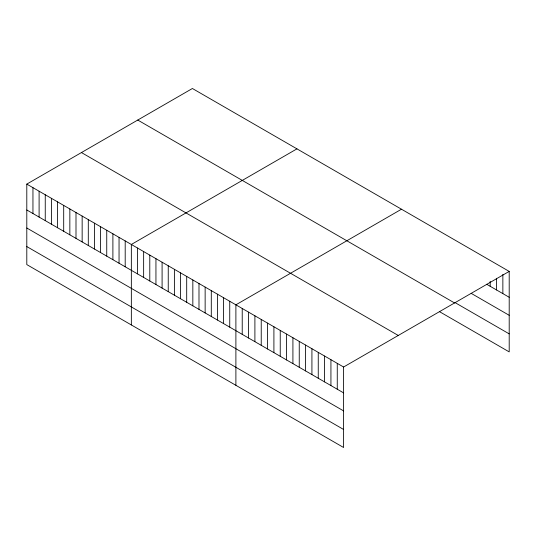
<?xml version="1.0" encoding="UTF-8"?>
<svg xmlns="http://www.w3.org/2000/svg" width="536" height="536" viewBox="0 0 536 536"><rect width="100%" height="100%" fill="white"/><g stroke="black" fill="none" stroke-linecap="round" stroke-linejoin="round"><path stroke-width="0.8" d="M26.8 184.109L343.603 367.013L343.603 447.5L26.8 264.596L26.8 184.109L192.397 88.5L509.2 271.404L509.2 351.891L439.5 311.657M296.944 148.861L131.347 244.463L131.347 324.957M401.484 209.214L235.894 304.823L235.894 385.31M343.603 367.013L509.2 271.404M486.675 284.268L509.2 297.272M471.184 293.353L509.2 315.302M454.99 302.572L509.2 333.868M137.752 120.051L454.555 302.954M81.445 152.559L398.248 335.462M26.8 209.978L343.603 392.881M26.8 228.001L343.603 410.904M26.8 246.573L343.603 429.477M502.862 274.425L502.862 293.614M496.53 278.278L496.53 289.956M490.192 281.293L490.192 286.298M337.265 363.354L337.265 389.223M330.933 359.696L330.933 385.565M324.595 356.038L324.595 381.907M318.257 352.38L318.257 378.248M311.925 348.722L311.925 374.59M305.587 345.063L305.587 370.932M299.249 341.405L299.249 367.274M292.917 337.747L292.917 363.616M286.579 334.089L286.579 359.958M280.241 330.431L280.241 356.299M273.909 326.772L273.909 352.641M267.571 323.114L267.571 348.983M261.233 319.456L261.233 345.325M254.901 315.798L254.901 341.666M248.563 312.14L248.563 338.008M242.225 308.481L242.225 334.35M229.743 301.272L229.743 327.141M223.592 297.721L223.592 323.59M217.442 294.17L217.442 320.039M211.291 290.619L211.291 316.488M205.141 287.068L205.141 312.944M198.99 283.517L198.99 309.393M192.839 279.973L192.839 305.842M186.696 276.422L186.696 302.291M180.545 272.871L180.545 298.74M174.394 269.32L174.394 295.189M168.244 265.769L168.244 291.638M162.093 262.218L162.093 288.087M155.942 258.667L155.942 284.536M149.792 255.116L149.792 280.985M143.641 251.565L143.641 277.434M137.497 248.014L137.497 273.883M125.196 240.912L125.196 266.781M119.046 237.361L119.046 263.236M112.895 233.81L112.895 259.685M106.744 230.266L106.744 256.134M100.594 226.715L100.594 252.583M94.45 223.164L94.45 249.032M88.299 219.613L88.299 245.481M82.149 216.062L82.149 241.93M75.998 212.511L75.998 238.379M69.848 208.96L69.848 234.828M63.697 205.409L63.697 231.277M57.546 201.858L57.546 227.726M51.396 198.307L51.396 224.175M45.252 194.756L45.252 220.624M39.101 191.205L39.101 217.08M32.951 187.654L32.951 213.529"/></g></svg>
